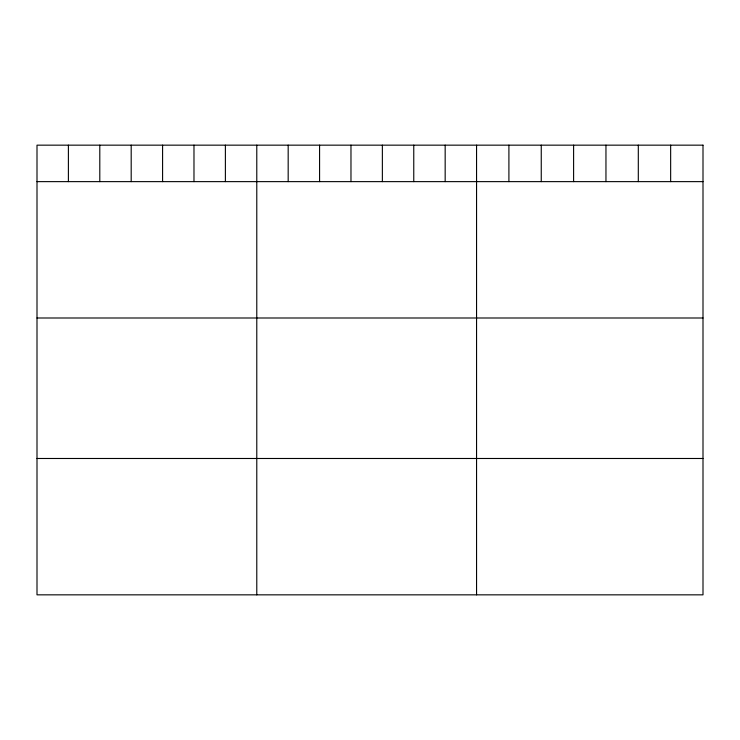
<?xml version="1.0" encoding="UTF-8"?>
<svg xmlns="http://www.w3.org/2000/svg" width="740" height="740" viewBox="0 0 740 740"><rect width="100%" height="100%" fill="white"/><g stroke="black" fill="none" stroke-linecap="round" stroke-linejoin="round"><path stroke-width="1.11" d="M37 181.633L703 181.633M37 317.996L703 317.996M37 458.486L703 458.486M670.653 145.16L670.653 181.633M638.305 145.16L638.305 181.633M605.958 145.16L605.958 181.633M573.602 145.16L573.602 181.633M541.255 145.16L541.255 181.633M508.907 145.16L508.907 181.633M476.56 145.16L476.56 594.84M445.166 145.16L445.166 181.633M413.762 145.16L413.762 181.633M382.367 145.16L382.367 181.633M350.973 145.16L350.973 181.633M319.578 145.16L319.578 181.633M288.175 145.16L288.175 181.633M256.78 145.16L256.78 594.84M225.386 145.16L225.386 181.633M193.982 145.16L193.982 181.633M162.587 145.16L162.587 181.633M131.193 145.16L131.193 181.633M99.798 145.16L99.798 181.633M68.395 145.16L68.395 181.633M703 145.16L37 145.16L37 594.84L703 594.84L703 145.16"/></g></svg>
